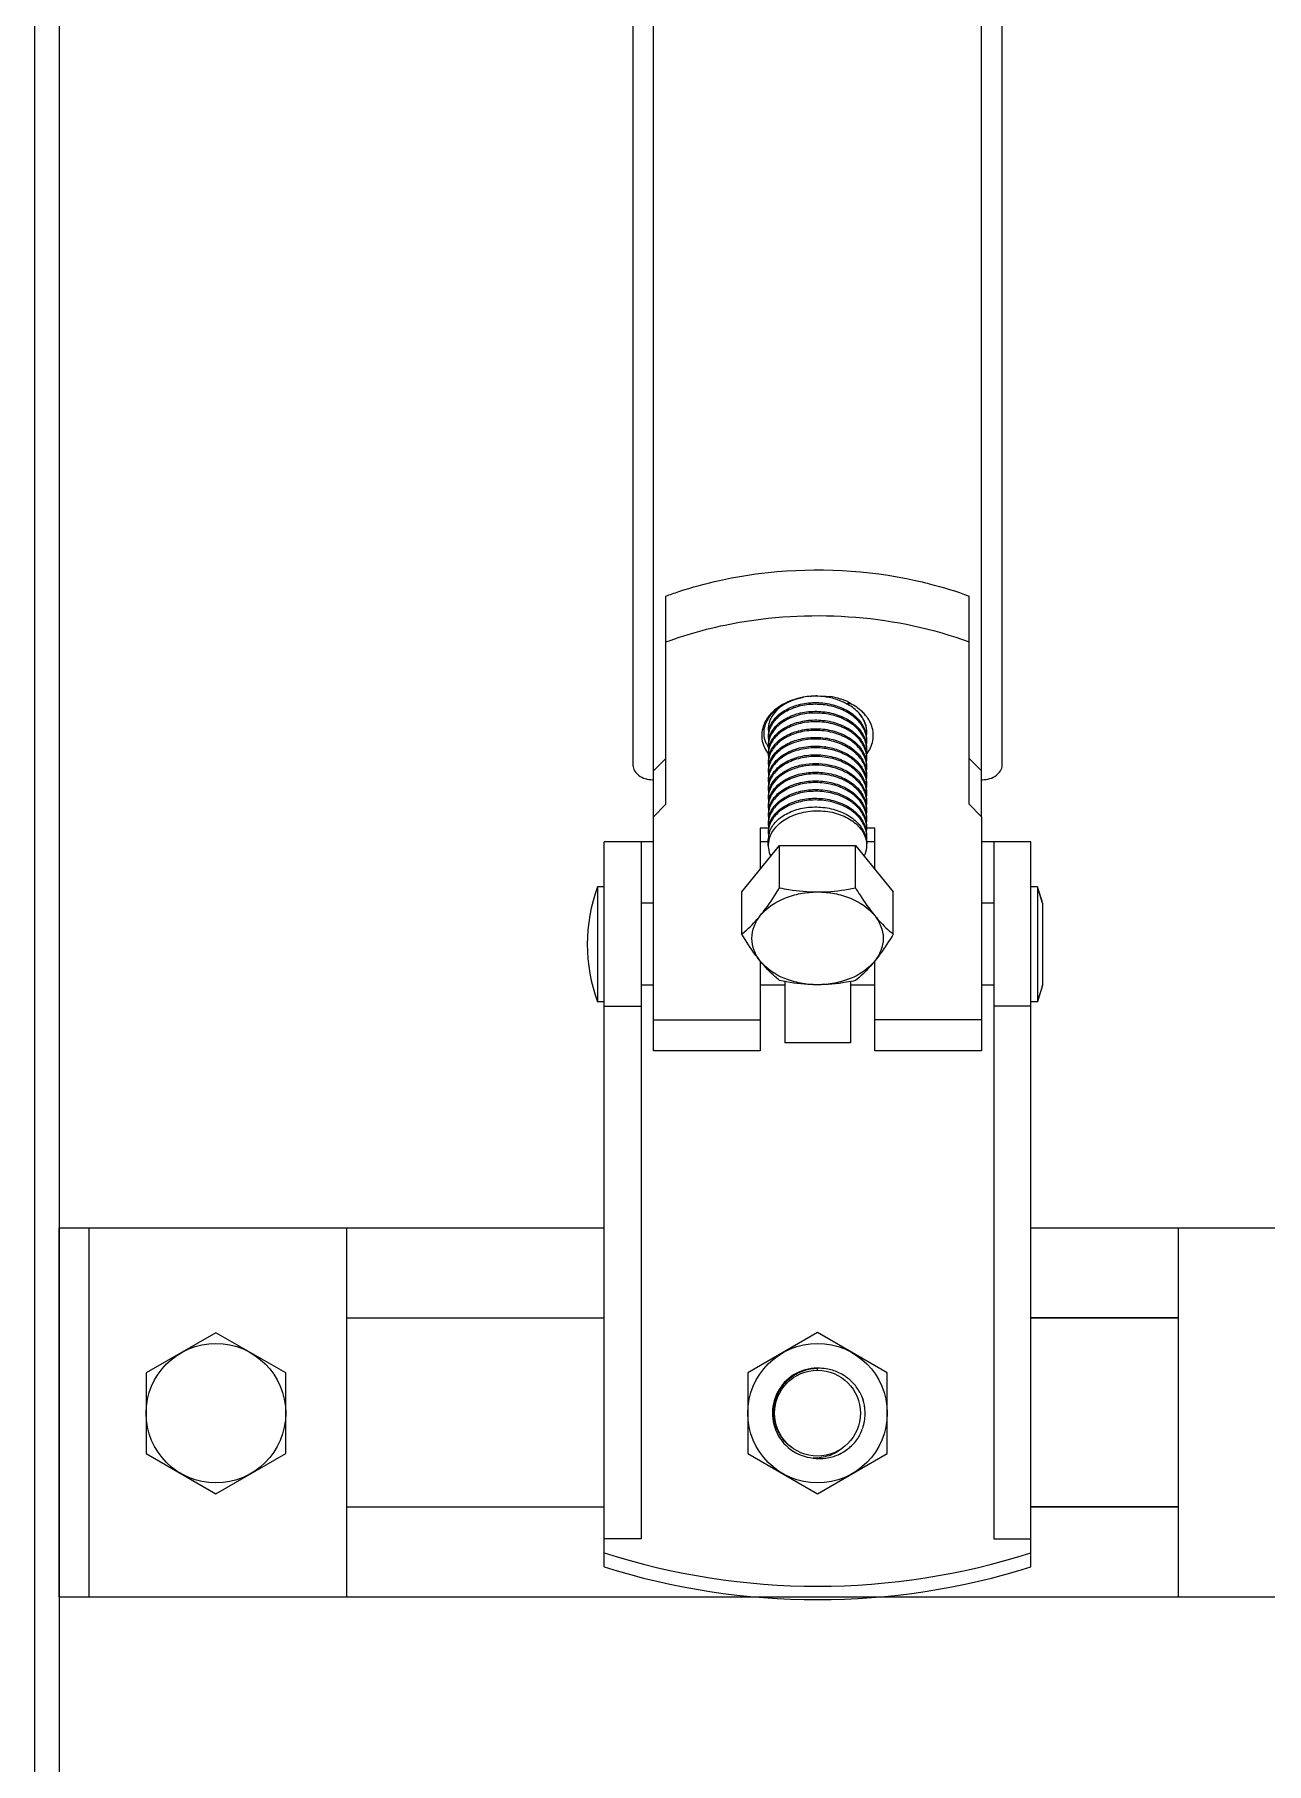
# Model space of a CAD drawing. Extents: x 921423 to 1291758, y 534425 to 1049953.
# Drawn here: x 1131821 to 1132505, y 848023 to 848983 of the extents above; entities that cross this region are included whole.
import ezdxf

# ---------------------------------------------------------------- set-up
doc = ezdxf.new("R2010")
doc.units = 0
doc.header["$LTSCALE"] = 1000
doc.header["$MEASUREMENT"] = 0
doc.layers.add('02___PRT_ALL_AXES', color=7, linetype='Continuous')
doc.layers.add('03___PRT_ALL_CURVES', color=7, linetype='Continuous')

msp = doc.modelspace()

# ---------------------------------------------------------------- linework, layer by layer
at = {"color": 0, "linetype": 'Continuous'}
for p, q in [((1132153.19, 851443.65), (1132153.19, 848577.22)), ((1132358.21, 848577.22), (1132358.21, 851443.65)), ((1132164.58, 848574.08), (1132164.58, 851394.19)), ((1132346.82, 848574.08), (1132346.82, 851394.19)), ((1132273.64, 848611.92), (1132271.76, 848611.39)), ((1132271.76, 848611.39), (1132273.91, 848611.55)), ((1132274.09, 848611.72), (1132273.91, 848611.55)), ((1132282.34, 848599.87), (1132282.33, 848599.91)), ((1132164.58, 848418.52), (1132164.58, 848548.62)), ((1132346.82, 848548.62), (1132346.82, 848418.52)), ((1132223.81, 848542.28), (1132223.81, 848519.32)), ((1132282.57, 848537.19), (1132283.04, 848537.37)), ((1132283.04, 848533.51), (1132283.04, 848537.37)), ((1132287.59, 848519.32), (1132287.59, 848542.28)), ((1132137.24, 848131.86), (1132137.24, 848534.7)), ((1132164.58, 848534.7), (1132137.24, 848534.7)), ((1132157.74, 848534.7), (1132157.74, 848147.43)), ((1132213.61, 848506.84), (1132234.65, 848532.61)), ((1132228.36, 848534.7), (1132223.81, 848534.7)), ((1132228.36, 848532.61), (1132228.36, 848535.93)), ((1132234.65, 848532.61), (1132276.74, 848532.61)), ((1132276.74, 848532.61), (1132297.79, 848506.84)), ((1132287.59, 848534.7), (1132283.04, 848534.7)), ((1132374.16, 848534.7), (1132346.82, 848534.7)), ((1132353.66, 848534.7), (1132353.66, 848147.43)), ((1132374.16, 848131.86), (1132374.16, 848534.7)), ((1132137.24, 848509.64), (1132133.59, 848509.64)), ((1132377.8, 848509.64), (1132374.16, 848509.64)), ((1132164.58, 848500.53), (1132157.74, 848500.53)), ((1132353.66, 848500.53), (1132346.82, 848500.53)), ((1132223.81, 848468.59), (1132223.81, 848418.52)), ((1132287.59, 848418.52), (1132287.59, 848468.59)), ((1132237.47, 848457.06), (1132237.47, 848423.07)), ((1132273.92, 848457.06), (1132273.92, 848423.07)), ((1132137.24, 848445.85), (1132133.59, 848445.85)), ((1132137.24, 848443.46), (1132157.74, 848443.46)), ((1132374.16, 848443.46), (1132353.66, 848443.46)), ((1132377.8, 848445.85), (1132374.16, 848445.85)), ((1132164.58, 848435.86), (1132223.81, 848435.86)), ((1132346.82, 848435.86), (1132287.59, 848435.86)), ((1132273.92, 848423.07), (1132237.47, 848423.07)), ((1132223.81, 848418.52), (1132164.58, 848418.52)), ((1132346.82, 848418.52), (1132287.59, 848418.52)), ((1131834.63, 848115.2), (1131834.63, 848320.21)), ((1131851.24, 848115.2), (1131851.24, 848320.21)), ((1131994.36, 848115.2), (1131994.36, 848320.21)), ((1132255.7, 848241.1), (1132255.7, 848242.24)), ((1132280.83, 848225.41), (1132280.82, 848225.45)), ((1132280.93, 848225.01), (1132280.91, 848225.04)), ((1132157.74, 848147.43), (1132137.24, 848147.43)), ((1132353.66, 848147.43), (1132374.16, 848147.43))]:
    msp.add_line(p, q, dxfattribs=at)
at = {"color": 7, "linetype": 'Continuous'}
for p, q in [((1131820.97, 850949.64), (1131820.97, 847309.77)), ((1131834.63, 850949.64), (1131834.63, 847309.77))]:
    msp.add_line(p, q, dxfattribs=at)
at = {"color": 0}
for p, q in [((1131834.63, 848320.21), (1132137.24, 848320.21)), ((1132374.16, 848320.21), (1132973.83, 848320.21)), ((1132455.96, 848320.21), (1132455.96, 848115.29)), ((1131994.36, 848270.21), (1132137.24, 848270.21)), ((1132455.96, 848270.21), (1132374.08, 848270.21)), ((1132374.16, 848270.21), (1132455.96, 848270.21)), ((1131994.36, 848165.2), (1132137.24, 848165.2)), ((1132455.96, 848165.2), (1132374.08, 848165.2)), ((1132374.16, 848165.2), (1132455.96, 848165.2)), ((1131834.63, 848115.2), (1132973.83, 848115.29))]:
    msp.add_line(p, q, dxfattribs=at)
at = {"color": 0, "linetype": 'Continuous'}
msp.add_circle((1132255.7, 848217.26), 23.84, dxfattribs=at)
for centre, radius, start, end in [((1132254.11, 848579.94), 35.55, 109.84853, 110.81117), ((1132254.86, 848576.57), 39.08, 100.68737, 103.87841), ((1132255.9, 848572.66), 43.06, 92.78865, 95.62092), ((1132254.6, 848577.39), 38.2, 91.1709, 94.36037), ((1132255.61, 848569.79), 45.9, 92.18133, 94.23085), ((1132255.9, 848572.69), 43.04, 90.26965, 92.79112), ((1132254.61, 848576.97), 38.62, 88.39808, 91.17002), ((1132255.69, 848567.65), 48.04, 89.99224, 92.18143), ((1132254.63, 848577.23), 38.36, 78.81017, 88.42548), ((1132257.65, 848579.46), 36.21, 66.09018, 69.39384), ((1132244.65, 848591.84), 20.4, 144.3244, 145.0523), ((1132245.75, 848591.01), 21.79, 136.88563, 144.24924), ((1132246.97, 848589.91), 23.43, 135.03932, 136.94896), ((1132245.91, 848592.17), 20.68, 139.07237, 140.19888), ((1132246.35, 848591.78), 21.26, 136.7553, 139.06681), ((1132247.83, 848589.03), 24.66, 131.04474, 135.01882), ((1132253.89, 848580.51), 34.94, 110.81103, 111.98188), ((1132258.99, 848586.48), 27.99, 59.48516, 62.80559), ((1132258.42, 848581.19), 34.32, 63.04309, 66.09035), ((1132259.37, 848587.14), 27.24, 59.10175, 59.47215), ((1132258.89, 848582.15), 33.24, 62.80856, 63.02845), ((1132264.08, 848593.49), 19.4, 32.72664, 38.52351), ((1132265.34, 848594.3), 17.91, 26.76335, 32.72288), ((1132265.84, 848591.15), 21.54, 38.04663, 39.87352), ((1132266.41, 848591.59), 20.83, 35.77947, 38.04888), ((1132267.4, 848592.29), 19.61, 29.28109, 35.81545), ((1132243.43, 848592.63), 18.95, 149.24775, 149.84651), ((1132243.75, 848592.43), 19.33, 147.17944, 149.24276), ((1132244.1, 848592.21), 19.74, 146.44231, 147.184), ((1132244.37, 848592.03), 20.07, 145.05053, 146.44049), ((1132242.96, 848594.19), 17.09, 150.96874, 153.24457), ((1132240.98, 848597.45), 12.62, 177.23425, 180.00699), ((1132241.08, 848597.45), 12.72, 180.02495, 188.67693), ((1132241.06, 848593.91), 12.7, 171.17887, 179.97394), ((1132241.01, 848597.45), 12.65, 173.38303, 177.23238), ((1132241.22, 848597.81), 12.86, 188.55622, 188.80434), ((1132241.43, 848593.85), 13.07, 164.6265, 171.17252), ((1132241.68, 848593.79), 13.33, 163.5915, 164.63979), ((1132242.1, 848597.18), 13.77, 159.46306, 161.8459), ((1132242.55, 848597.01), 14.25, 154.35513, 159.44526), ((1132266.93, 848594.93), 16.26, 24.62832, 30.97104), ((1132266.59, 848594.93), 16.51, 17.56696, 26.78187), ((1132267.74, 848595.31), 15.36, 21.18325, 24.59039), ((1132268.23, 848595.5), 14.83, 16.32634, 21.1888), ((1132267.18, 848590.3), 15.88, 17.47897, 18.78163), ((1132267.38, 848591.33), 15.68, 15.55115, 17.49487), ((1132267.64, 848590.44), 15.41, 9.38153, 17.50204), ((1132267.34, 848595.18), 15.72, 16.3677, 17.34776), ((1132267.52, 848595.24), 15.53, 14.1805, 16.36999), ((1132268.73, 848595.65), 14.31, 11.41669, 16.32182), ((1132267.57, 848591.38), 15.48, 14.17856, 15.54972), ((1132267.69, 848595.28), 15.35, 12.65644, 14.17814), ((1132267.83, 848591.45), 15.21, 7.53476, 14.18881), ((1132267.84, 848595.31), 15.2, 9.3904, 12.65872), ((1132269.04, 848595.72), 13.99, 9.17982, 11.4044), ((1132268.06, 848595.35), 14.97, 3.718, 9.39356), ((1132269.21, 848595.74), 13.82, 5.80848, 9.17972), ((1132268.1, 848595.38), 14.93, 352.48447, 355.64654), ((1132269.31, 848595.75), 13.73, 2.4067, 5.80641), ((1132268.23, 848595.37), 14.81, 355.64808, 358.28364), ((1132268.23, 848595.36), 14.81, 2.42629, 3.70791), ((1132268.27, 848595.36), 14.76, 1.49721, 2.42608), ((1132268.3, 848595.36), 14.73, 0.71743, 1.49713), ((1132268.33, 848595.36), 14.71, 0.0001, 0.7174), ((1132268.31, 848595.37), 14.73, 358.28484, 359.99939), ((1132268.46, 848592.9), 18.39, 25.62918, 29.24531), ((1132242.5, 848595.83), 16.59, 205.22932, 208.38885), ((1132242.97, 848596.09), 17.13, 208.38732, 211.08741), ((1132243.31, 848596.29), 17.53, 211.08207, 212.10468), ((1132240.96, 848592.95), 12.6, 175.66047, 179.99529), ((1132241.06, 848592.95), 12.7, 180.02613, 188.82832), ((1132241.06, 848589.08), 12.7, 171.19029, 179.97405), ((1132240.96, 848588.12), 12.6, 175.66055, 179.99529), ((1132241.07, 848588.12), 12.71, 180.02715, 189.05714), ((1132241.06, 848584.24), 12.69, 171.42548, 179.97573), ((1132241.42, 848584.19), 13.06, 164.62964, 171.41693), ((1132241.43, 848589.02), 13.07, 164.64129, 171.18392), ((1132241.68, 848588.95), 13.33, 163.59217, 164.65453), ((1132241.68, 848584.12), 13.33, 163.59328, 164.64379), ((1132254.69, 848549.91), 37.98, 81.45169, 82.38798), ((1132267.45, 848586.52), 15.6, 14.29025, 17.4841), ((1132267.45, 848581.69), 15.6, 14.2685, 17.4865), ((1132267.64, 848580.77), 15.41, 9.39486, 17.50911), ((1132267.81, 848585.65), 15.23, 3.78453, 16.70193), ((1132267.83, 848586.61), 15.2, 7.25657, 14.29595), ((1132267.83, 848581.78), 15.21, 7.50699, 14.2733), ((1132268.07, 848590.52), 14.97, 3.71715, 9.3539), ((1132268.11, 848590.54), 14.92, 352.20782, 356.44923), ((1132268.18, 848591.49), 14.86, 0.01723, 7.52684), ((1132268.18, 848585.7), 14.86, 352.44873, 359.98265), ((1132268.19, 848586.66), 14.85, 0.01573, 7.24578), ((1132266.98, 848595.63), 20.11, 322.39303, 328.59948), ((1132268.27, 848590.53), 14.76, 356.45237, 3.70923), ((1132268.27, 848585.7), 14.76, 0.00333, 3.70936), ((1132244.76, 848595.88), 20.54, 215.17851, 216.27363), ((1132240.96, 848583.28), 12.6, 175.66075, 179.99529), ((1132241.06, 848583.29), 12.7, 180.02622, 188.83896), ((1132241.06, 848579.41), 12.7, 171.20066, 179.97411), ((1132240.96, 848578.45), 12.6, 175.66115, 179.99528), ((1132241.06, 848578.46), 12.7, 180.02628, 188.85867), ((1132241.06, 848574.58), 12.7, 171.22019, 179.97423), ((1132241.43, 848579.35), 13.07, 164.60619, 171.19395), ((1132241.43, 848574.52), 13.07, 164.55369, 171.21295), ((1132241.68, 848579.29), 13.33, 163.59561, 164.6197), ((1132241.68, 848574.46), 13.33, 163.59906, 164.5676), ((1132267.45, 848576.85), 15.6, 14.22957, 17.4913), ((1132267.64, 848575.94), 15.41, 9.40433, 17.51198), ((1132267.45, 848572.02), 15.6, 14.23073, 17.49416), ((1132267.83, 848576.95), 15.21, 7.52111, 14.23398), ((1132267.83, 848572.12), 15.21, 7.52477, 14.23512), ((1132268.07, 848580.85), 14.97, 3.71758, 9.36715), ((1132268.06, 848576.02), 14.97, 3.71771, 9.37665), ((1132268.18, 848581.83), 14.85, 0.01707, 7.4983), ((1132268.18, 848580.87), 14.86, 352.46333, 359.98269), ((1132268.18, 848577), 14.85, 0.01713, 7.51277), ((1132268.18, 848576.04), 14.86, 352.46718, 359.98273), ((1132268.27, 848580.87), 14.76, 0.00333, 3.70961), ((1132268.27, 848576.03), 14.76, 0.00333, 3.70972), ((1132164.58, 848585.15), 15.99, 268.36661, 269.99894), ((1132240.97, 848573.62), 12.61, 175.65442, 179.99545), ((1132241.05, 848573.62), 12.69, 180.02405, 188.55059), ((1132241.07, 848569.75), 12.71, 170.92004, 179.97281), ((1132240.96, 848568.79), 12.6, 175.66035, 179.99527), ((1132241.06, 848568.79), 12.7, 180.02593, 188.80891), ((1132241.06, 848564.91), 12.7, 171.17046, 179.97385), ((1132241.43, 848564.86), 13.07, 164.6442, 171.16434), ((1132241.47, 848569.68), 13.11, 163.52874, 170.90564), ((1132241.68, 848564.79), 13.33, 163.5895, 164.65735), ((1132267.44, 848567.18), 15.62, 14.25019, 17.54844), ((1132267.64, 848566.28), 15.41, 9.39467, 17.51294), ((1132267.45, 848562.36), 15.6, 14.2314, 17.49513), ((1132267.63, 848561.44), 15.41, 9.42825, 17.51762), ((1132267.83, 848567.28), 15.2, 7.71926, 14.25406), ((1132267.83, 848562.45), 15.21, 7.53176, 14.23578), ((1132268.06, 848566.35), 14.97, 3.71763, 9.36696), ((1132268.17, 848567.33), 14.86, 0.01767, 7.71176), ((1132268.18, 848572.16), 14.85, 0.01715, 7.51646), ((1132268.18, 848571.21), 14.85, 352.66771, 359.98383), ((1132268.18, 848566.37), 14.86, 352.47388, 359.98278), ((1132268.27, 848571.2), 14.77, 0.00321, 3.71338), ((1132268.27, 848566.37), 14.76, 0.00334, 3.70966), ((1132346.82, 848585.15), 15.99, 270.00106, 271.63339), ((1132240.96, 848563.95), 12.6, 175.66047, 179.9953), ((1132241.06, 848563.96), 12.7, 180.02607, 188.82205), ((1132241.06, 848560.08), 12.7, 171.18411, 179.97405), ((1132240.96, 848559.12), 12.6, 175.6601, 179.99529), ((1132241.06, 848559.13), 12.7, 180.02576, 188.77823), ((1132241.06, 848555.25), 12.7, 171.13974, 179.97371), ((1132241.43, 848560.02), 13.07, 164.65333, 171.17782), ((1132241.42, 848555.19), 13.07, 164.6922, 171.13413), ((1132241.68, 848559.96), 13.33, 163.59542, 164.6665), ((1132241.67, 848555.13), 13.33, 163.59181, 164.70497), ((1132267.45, 848557.52), 15.6, 14.233, 17.49983), ((1132267.63, 848556.61), 15.41, 9.42179, 17.51713), ((1132267.45, 848552.69), 15.6, 14.23275, 17.49933), ((1132267.83, 848557.62), 15.21, 7.5405, 14.23735), ((1132267.83, 848552.79), 15.21, 7.6098, 14.23692), ((1132268.06, 848561.52), 14.97, 3.71809, 9.40074), ((1132268.06, 848556.69), 14.97, 3.71809, 9.39425), ((1132268.18, 848562.5), 14.86, 0.01722, 7.52353), ((1132268.18, 848561.54), 14.86, 352.48309, 359.98285), ((1132268.18, 848557.67), 14.86, 0.01727, 7.53234), ((1132268.18, 848556.71), 14.85, 352.55109, 359.98304), ((1132268.27, 848561.54), 14.76, 0.00334, 3.71), ((1132268.27, 848556.7), 14.76, 0.00335, 3.71002), ((1132240.96, 848554.29), 12.6, 175.66008, 179.99528), ((1132241.07, 848554.29), 12.71, 180.02672, 189.02356), ((1132241.06, 848550.42), 12.69, 171.39201, 179.97549), ((1132240.96, 848549.46), 12.6, 175.66009, 179.99526), ((1132241.06, 848549.46), 12.7, 180.02592, 188.80493), ((1132241.06, 848545.58), 12.7, 171.16669, 179.97381), ((1132241.42, 848550.36), 13.06, 164.68388, 171.38416), ((1132241.43, 848545.53), 13.07, 164.67116, 171.16081), ((1132241.67, 848550.29), 13.33, 163.59038, 164.69758), ((1132241.68, 848545.46), 13.33, 163.58844, 164.68414), ((1132267.45, 848547.86), 15.6, 14.23231, 17.49848), ((1132267.63, 848546.94), 15.41, 9.43802, 17.5133), ((1132267.45, 848543.03), 15.6, 14.23077, 17.49551), ((1132267.63, 848542.11), 15.41, 9.44465, 17.50834), ((1132267.83, 848547.95), 15.21, 7.5487, 14.23665), ((1132267.83, 848543.12), 15.21, 7.56584, 14.23505), ((1132268.06, 848547.02), 14.97, 3.71811, 9.41057), ((1132268.18, 848552.83), 14.86, 0.01768, 7.60219), ((1132268.18, 848551.88), 14.85, 352.49115, 359.98289), ((1132268.18, 848548), 14.86, 0.01732, 7.54062), ((1132268.18, 848547.04), 14.85, 352.50826, 359.98296), ((1132268.27, 848551.87), 14.76, 0.00335, 3.71002), ((1132268.27, 848547.04), 14.76, 0.00333, 3.70998), ((1132240.96, 848544.62), 12.6, 175.66011, 179.99527), ((1132241.06, 848544.63), 12.7, 180.02595, 188.80919), ((1132241.06, 848540.75), 12.7, 171.17113, 179.97386), ((1132240.96, 848539.79), 12.6, 175.66056, 179.99527), ((1132241.06, 848539.8), 12.7, 180.02606, 188.82101), ((1132241.06, 848535.92), 12.7, 171.18248, 179.97394), ((1132241.43, 848540.69), 13.07, 164.67324, 171.16521), ((1132241.43, 848535.86), 13.07, 164.62025, 171.17608), ((1132241.68, 848540.63), 13.33, 163.58792, 164.68621), ((1132241.68, 848535.8), 13.33, 163.59109, 164.63359), ((1132267.45, 848538.19), 15.6, 14.22886, 17.49064), ((1132267.64, 848537.28), 15.41, 9.40479, 17.51512), ((1132267.45, 848533.36), 15.6, 14.20899, 17.4974), ((1132267.83, 848538.29), 15.21, 7.53013, 14.23324), ((1132268.06, 848542.19), 14.97, 3.7179, 9.41734), ((1132268.06, 848537.36), 14.97, 3.71781, 9.37713), ((1132268.18, 848543.17), 14.86, 0.01735, 7.55784), ((1132268.18, 848542.21), 14.86, 352.47271, 359.98277), ((1132268.18, 848538.34), 14.86, 0.01713, 7.52183), ((1132268.27, 848542.21), 14.76, 0.00332, 3.70973), ((1132268.27, 848537.37), 14.76, 0.00334, 3.70981), ((1132255.7, 848217.26), 25.06, 78.79654, 264.42038), ((1132256.14, 848217.17), 25.07, 79.83762, 91.01799), ((1132255.73, 848217.27), 26.39, 15.60939, 17.97005), ((1132256.14, 848216.11), 26.33, 18.27893, 19.74862), ((1132255.71, 848217.27), 26.4, 12.93275, 15.60737), ((1132255.66, 848217.26), 26.46, 9.59956, 12.93319), ((1132255.7, 848217.26), 26.42, 4.13284, 9.59731), ((1132255.71, 848217.26), 26.41, 341.87993, 344.01676), ((1132255.66, 848217.27), 26.46, 344.02254, 352.56844), ((1132255.7, 848217.26), 26.41, 352.57533, 354.72927), ((1132255.67, 848217.26), 26.45, 354.73036, 1.07953), ((1132255.69, 848217.26), 26.43, 1.08353, 4.13147), ((1132255.69, 848217.27), 26.43, 327.61118, 331.91746), ((1132255.7, 848217.26), 26.42, 327.61088, 331.5117), ((1132255.67, 848217.28), 26.45, 331.91585, 335.35374), ((1132255.69, 848217.27), 26.43, 335.35893, 341.87879), ((1132255.7, 848508.4), 387.27, 252.18874, 287.81126), ((1132255.7, 848508.4), 394.73, 252.53641, 287.46359)]:
    msp.add_arc(centre, radius, start, end, dxfattribs=at)
for points, knots in [([(1132245.49, 848614.51), (1132244.16, 848614.18), (1132239.2, 848612.68), (1132234.51, 848610.13), (1132231.64, 848607.63)], [0, 0, 0, 0, 0.264636, 1, 1, 1, 1]), ([(1132271.78, 848611.38), (1132271.05, 848611.79), (1132267.96, 848613.32), (1132264.63, 848614.35), (1132262.08, 848614.85)], [0, 0, 0, 0, 0.242859, 1, 1, 1, 1]), ([(1132270.39, 848613.35), (1132269.74, 848613.59), (1132267.08, 848614.51), (1132264.31, 848615.14), (1132262.2, 848615.46)], [0, 0, 0, 0, 0.245442, 1, 1, 1, 1]), ([(1132282.39, 848590.03), (1132281.66, 848592.47), (1132278.8, 848597.27), (1132271.89, 848602.5), (1132263.12, 848605.72), (1132253.5, 848606.64), (1132244.14, 848605.2), (1132236.12, 848601.59), (1132231.16, 848596.85), (1132228.97, 848592.46), (1132228.48, 848590.19), (1132228.4, 848589.07)], [0, 0, 0, 0, 0.111989, 0.237167, 0.374547, 0.517663, 0.657661, 0.786312, 0.89922, 0.950664, 1, 1, 1, 1]), ([(1132228.89, 848597.55), (1132229.52, 848599.7), (1132232.07, 848603.95), (1132238.29, 848608.6), (1132246.31, 848611.51), (1132255.31, 848612.41), (1132264.36, 848611.18), (1132272.52, 848607.9), (1132278.92, 848602.86), (1132281.6, 848598.34), (1132282.33, 848596.04)], [0, 0, 0, 0, 0.1028, 0.219575, 0.350436, 0.490257, 0.631411, 0.766198, 0.889253, 1, 1, 1, 1]), ([(1132228.89, 848592.72), (1132229.52, 848594.86), (1132232.07, 848599.12), (1132238.29, 848603.76), (1132246.31, 848606.68), (1132255.32, 848607.57), (1132264.37, 848606.35), (1132272.52, 848603.07), (1132278.92, 848598.02), (1132281.61, 848593.5), (1132282.33, 848591.21)], [0, 0, 0, 0, 0.102802, 0.219579, 0.350445, 0.490271, 0.631419, 0.766196, 0.889248, 1, 1, 1, 1]), ([(1132282.22, 848595.41), (1132281.45, 848597.67), (1132278.73, 848602.07), (1132272.4, 848606.99), (1132264.38, 848610.2), (1132255.49, 848611.42), (1132246.62, 848610.6), (1132238.68, 848607.82), (1132232.45, 848603.35), (1132229.78, 848599.23), (1132229.07, 848597.13)], [0, 0, 0, 0, 0.110828, 0.23379, 0.368184, 0.508826, 0.648319, 0.779281, 0.896604, 1, 1, 1, 1]), ([(1132240.82, 848612.9), (1132239.55, 848612.36), (1132235.13, 848610.12), (1132231.26, 848606.43), (1132229.7, 848603.18)], [0, 0, 0, 0, 0.276321, 1, 1, 1, 1]), ([(1132230.86, 848606.35), (1132231.51, 848607.03), (1132234.43, 848609.76), (1132237.99, 848611.77), (1132240.82, 848612.91)], [0, 0, 0, 0, 0.235806, 1, 1, 1, 1]), ([(1132280.87, 848603.3), (1132280.45, 848604), (1132278.43, 848606.87), (1132275.65, 848609.14), (1132273.36, 848610.51)], [0, 0, 0, 0, 0.235801, 1, 1, 1, 1]), ([(1132282.37, 848604.96), (1132281.83, 848605.62), (1132279.37, 848608.24), (1132276.34, 848610.29), (1132273.91, 848611.55)], [0, 0, 0, 0, 0.237518, 1, 1, 1, 1]), ([(1132227.04, 848602.15), (1132225.47, 848599.44), (1132223.68, 848592.92), (1132226.14, 848586.65), (1132227.97, 848584.05)], [0, 0, 0, 0, 0.496414, 1, 1, 1, 1]), ([(1132227.49, 848588.76), (1132226.8, 848590.2), (1132225.88, 848593.29), (1132226.02, 848596.52), (1132226.34, 848598.05)], [0, 0, 0, 0, 0.504975, 1, 1, 1, 1]), ([(1132282.33, 848585.41), (1132281.56, 848587.84), (1132278.65, 848592.6), (1132271.71, 848597.77), (1132262.94, 848600.93), (1132253.35, 848601.8), (1132244.04, 848600.33), (1132236.06, 848596.71), (1132231.14, 848591.99), (1132228.96, 848587.61), (1132228.48, 848585.35), (1132228.4, 848584.24)], [0, 0, 0, 0, 0.112247, 0.237701, 0.375218, 0.518283, 0.658097, 0.786535, 0.899295, 0.950694, 1, 1, 1, 1]), ([(1132229.07, 848597.13), (1132228.98, 848596.87), (1132228.65, 848595.81), (1132228.46, 848594.72), (1132228.4, 848593.9)], [0, 0, 0, 0, 0.252986, 1, 1, 1, 1]), ([(1132282.33, 848580.58), (1132281.56, 848583), (1132278.65, 848587.77), (1132271.71, 848592.93), (1132262.94, 848596.1), (1132253.35, 848596.97), (1132244.04, 848595.5), (1132236.06, 848591.88), (1132231.14, 848587.15), (1132228.96, 848582.78), (1132228.48, 848580.52), (1132228.4, 848579.4)], [0, 0, 0, 0, 0.112246, 0.2377, 0.375215, 0.518278, 0.658091, 0.78653, 0.899293, 0.950693, 1, 1, 1, 1]), ([(1132228.89, 848587.89), (1132229.52, 848590.03), (1132232.07, 848594.29), (1132238.29, 848598.93), (1132246.31, 848601.85), (1132255.32, 848602.74), (1132264.37, 848601.51), (1132272.52, 848598.24), (1132278.92, 848593.19), (1132281.61, 848588.67), (1132282.33, 848586.37)], [0, 0, 0, 0, 0.102803, 0.219579, 0.350445, 0.490272, 0.63142, 0.766197, 0.889249, 1, 1, 1, 1]), ([(1132228.89, 848583.05), (1132229.52, 848585.2), (1132232.07, 848589.46), (1132238.29, 848594.1), (1132246.31, 848597.01), (1132255.31, 848597.91), (1132264.37, 848596.68), (1132272.52, 848593.41), (1132278.92, 848588.36), (1132281.6, 848583.84), (1132282.33, 848581.54)], [0, 0, 0, 0, 0.102804, 0.219579, 0.350435, 0.490256, 0.631409, 0.766198, 0.88925, 1, 1, 1, 1]), ([(1132284.15, 848585.15), (1132285.57, 848587.48), (1132287.42, 848592.86), (1132286.2, 848598.43), (1132285.04, 848600.85)], [0, 0, 0, 0, 0.503467, 1, 1, 1, 1]), ([(1132260.34, 848591.33), (1132256.56, 848591.9), (1132249.04, 848591.91), (1132240.21, 848589.23), (1132234.52, 848585.54), (1132231.3, 848582.28), (1132229.14, 848578.58), (1132228.5, 848575.89), (1132228.4, 848574.57)], [0, 0, 0, 0, 0.287626, 0.558153, 0.68143, 0.795158, 0.900367, 1, 1, 1, 1]), ([(1132282.33, 848570.91), (1132281.56, 848573.34), (1132278.65, 848578.1), (1132271.71, 848583.27), (1132262.94, 848586.43), (1132253.35, 848587.3), (1132244.04, 848585.83), (1132236.06, 848582.21), (1132231.14, 848577.49), (1132228.96, 848573.12), (1132228.48, 848570.85), (1132228.4, 848569.74)], [0, 0, 0, 0, 0.112245, 0.237701, 0.375214, 0.518277, 0.6581, 0.786541, 0.899298, 0.950695, 1, 1, 1, 1]), ([(1132228.89, 848578.22), (1132229.52, 848580.37), (1132232.07, 848584.62), (1132238.29, 848589.27), (1132246.31, 848592.18), (1132255.31, 848593.08), (1132264.36, 848591.85), (1132272.52, 848588.57), (1132278.92, 848583.53), (1132281.6, 848579.01), (1132282.33, 848576.71)], [0, 0, 0, 0, 0.102805, 0.219582, 0.350438, 0.49026, 0.63141, 0.766198, 0.889251, 1, 1, 1, 1]), ([(1132228.89, 848573.4), (1132229.61, 848575.81), (1132232.68, 848580.59), (1132240.12, 848585.42), (1132249.51, 848588.01), (1132256.31, 848588.01), (1132259.72, 848587.55)], [0, 0, 0, 0, 0.20759, 0.44724, 0.716488, 1, 1, 1, 1]), ([(1132283, 848572.16), (1132282.86, 848574.45), (1132281.36, 848579.23), (1132276.23, 848585.08), (1132268.97, 848589.34), (1132263.31, 848590.88), (1132260.34, 848591.33)], [0, 0, 0, 0, 0.21682, 0.453957, 0.717085, 1, 1, 1, 1]), ([(1132260.34, 848587.46), (1132262.92, 848587.07), (1132267.88, 848585.8), (1132274.47, 848582.4), (1132279.56, 848577.75), (1132281.7, 848573.86), (1132282.32, 848571.89)], [0, 0, 0, 0, 0.277616, 0.53967, 0.780154, 1, 1, 1, 1]), ([(1132153.19, 848577.22), (1132153.19, 848575.08), (1132156.39, 848570.4), (1132161.41, 848569.25), (1132164.12, 848569.17)], [0, 0, 0, 0, 0.440911, 1, 1, 1, 1]), ([(1132282.33, 848566.08), (1132281.56, 848568.51), (1132278.65, 848573.27), (1132271.71, 848578.44), (1132262.94, 848581.6), (1132253.35, 848582.47), (1132244.04, 848581), (1132236.06, 848577.38), (1132231.14, 848572.66), (1132228.96, 848568.28), (1132228.48, 848566.02), (1132228.4, 848564.91)], [0, 0, 0, 0, 0.112246, 0.237704, 0.375214, 0.518276, 0.658095, 0.786533, 0.899295, 0.950695, 1, 1, 1, 1]), ([(1132274.18, 848571.59), (1132270.16, 848574.35), (1132260.44, 848577.8), (1132247.82, 848577.28), (1132238.76, 848573.91), (1132233.35, 848570.21), (1132229.63, 848565.52), (1132228.53, 848561.85), (1132228.4, 848560.07)], [0, 0, 0, 0, 0.268159, 0.54642, 0.676791, 0.795592, 0.902183, 1, 1, 1, 1]), ([(1132228.89, 848568.56), (1132229.52, 848570.7), (1132232.07, 848574.96), (1132238.29, 848579.6), (1132246.31, 848582.52), (1132255.32, 848583.41), (1132264.37, 848582.18), (1132272.52, 848578.91), (1132278.92, 848573.86), (1132281.6, 848569.34), (1132282.33, 848567.05)], [0, 0, 0, 0, 0.1028, 0.219577, 0.35044, 0.490268, 0.631416, 0.766199, 0.889253, 1, 1, 1, 1]), ([(1132228.89, 848563.72), (1132229.38, 848565.4), (1132231.13, 848568.72), (1132235.37, 848572.78), (1132240.98, 848575.87), (1132249.89, 848578.48), (1132261.85, 848578.44), (1132270.9, 848574.91), (1132274.63, 848572.24)], [0, 0, 0, 0, 0.09979, 0.209755, 0.331258, 0.462623, 0.737838, 1, 1, 1, 1]), ([(1132347.28, 848569.17), (1132349.99, 848569.25), (1132355.01, 848570.4), (1132358.21, 848575.08), (1132358.21, 848577.22)], [0, 0, 0, 0, 0.559089, 1, 1, 1, 1]), ([(1132283, 848552.83), (1132282.92, 848554.11), (1132282.41, 848556.71), (1132280.02, 848561.71), (1132274.59, 848567.12), (1132265.83, 848571.23), (1132255.79, 848572.86), (1132245.74, 848571.84), (1132236.98, 848568.36), (1132231.46, 848563.47), (1132229.02, 848558.84), (1132228.49, 848556.43), (1132228.4, 848555.24)], [0, 0, 0, 0, 0.05375, 0.109471, 0.230247, 0.36521, 0.508721, 0.651183, 0.78291, 0.898103, 0.950221, 1, 1, 1, 1]), ([(1132282.33, 848551.58), (1132281.56, 848554.01), (1132278.65, 848558.77), (1132271.71, 848563.94), (1132262.94, 848567.1), (1132253.35, 848567.97), (1132244.04, 848566.5), (1132236.06, 848562.88), (1132231.14, 848558.16), (1132228.96, 848553.79), (1132228.48, 848551.52), (1132228.4, 848550.41)], [0, 0, 0, 0, 0.11225, 0.237708, 0.375218, 0.518284, 0.658099, 0.786539, 0.899299, 0.950695, 1, 1, 1, 1]), ([(1132228.89, 848558.89), (1132229.52, 848561.04), (1132232.07, 848565.29), (1132238.29, 848569.94), (1132246.31, 848572.85), (1132255.31, 848573.75), (1132264.36, 848572.52), (1132272.52, 848569.25), (1132278.92, 848564.2), (1132281.6, 848559.68), (1132282.33, 848557.38)], [0, 0, 0, 0, 0.102803, 0.219582, 0.350439, 0.490263, 0.631412, 0.766193, 0.88925, 1, 1, 1, 1]), ([(1132228.89, 848554.06), (1132229.52, 848556.2), (1132232.07, 848560.46), (1132238.29, 848565.1), (1132246.31, 848568.02), (1132255.31, 848568.91), (1132264.36, 848567.69), (1132272.52, 848564.41), (1132278.92, 848559.37), (1132281.6, 848554.85), (1132282.33, 848552.55)], [0, 0, 0, 0, 0.102803, 0.219581, 0.350439, 0.490263, 0.631413, 0.766193, 0.88925, 1, 1, 1, 1]), ([(1132282.33, 848561.25), (1132281.69, 848563.27), (1132279.47, 848567.26), (1132276.09, 848570.27), (1132274.18, 848571.59)], [0, 0, 0, 0, 0.476952, 1, 1, 1, 1]), ([(1132274.63, 848572.24), (1132276.44, 848570.94), (1132279.62, 848568), (1132281.71, 848564.16), (1132282.33, 848562.21)], [0, 0, 0, 0, 0.522085, 1, 1, 1, 1]), ([(1132282.33, 848546.75), (1132281.56, 848549.18), (1132278.65, 848553.94), (1132271.71, 848559.11), (1132262.94, 848562.27), (1132253.35, 848563.14), (1132244.04, 848561.67), (1132236.06, 848558.05), (1132231.14, 848553.33), (1132228.96, 848548.95), (1132228.48, 848546.69), (1132228.4, 848545.58)], [0, 0, 0, 0, 0.112251, 0.237706, 0.375218, 0.518284, 0.658099, 0.78654, 0.899299, 0.950695, 1, 1, 1, 1]), ([(1132282.33, 848541.92), (1132281.56, 848544.34), (1132278.65, 848549.11), (1132271.71, 848554.27), (1132262.94, 848557.44), (1132253.35, 848558.31), (1132244.04, 848556.84), (1132236.06, 848553.22), (1132231.14, 848548.49), (1132228.96, 848544.12), (1132228.48, 848541.86), (1132228.4, 848540.74)], [0, 0, 0, 0, 0.112246, 0.237702, 0.375218, 0.518285, 0.6581, 0.786541, 0.899298, 0.950694, 1, 1, 1, 1]), ([(1132228.89, 848549.23), (1132229.52, 848551.37), (1132232.07, 848555.63), (1132238.29, 848560.27), (1132246.31, 848563.19), (1132255.32, 848564.08), (1132264.37, 848562.85), (1132272.52, 848559.58), (1132278.92, 848554.53), (1132281.6, 848550.01), (1132282.33, 848547.72)], [0, 0, 0, 0, 0.102802, 0.219581, 0.35044, 0.490262, 0.631413, 0.766193, 0.889249, 1, 1, 1, 1]), ([(1132228.89, 848544.39), (1132229.52, 848546.54), (1132232.07, 848550.8), (1132238.29, 848555.44), (1132246.31, 848558.35), (1132255.32, 848559.25), (1132264.37, 848558.02), (1132272.52, 848554.75), (1132278.92, 848549.7), (1132281.6, 848545.18), (1132282.33, 848542.88)], [0, 0, 0, 0, 0.102801, 0.21958, 0.350441, 0.490262, 0.631414, 0.766194, 0.889248, 1, 1, 1, 1]), ([(1132228.89, 848539.56), (1132229.52, 848541.71), (1132232.07, 848545.96), (1132238.29, 848550.61), (1132246.31, 848553.52), (1132255.31, 848554.42), (1132264.37, 848553.19), (1132272.52, 848549.91), (1132278.92, 848544.87), (1132281.6, 848540.35), (1132282.33, 848538.05)], [0, 0, 0, 0, 0.1028, 0.219576, 0.350438, 0.490259, 0.631413, 0.766198, 0.889253, 1, 1, 1, 1]), ([(1132241.69, 848197.97), (1132239.6, 848199.43), (1132235.87, 848203.05), (1132232.28, 848209.93), (1132231.02, 848217.59), (1132232.21, 848225.27), (1132235.7, 848232.2), (1132241.16, 848237.72), (1132248.04, 848241.31), (1132253.15, 848242.19), (1132255.7, 848242.24)], [0, 0, 0, 0, 0.124979, 0.249964, 0.374956, 0.499953, 0.624956, 0.749965, 0.87498, 1, 1, 1, 1]), ([(1132280.91, 848225.04), (1132280.13, 848227.21), (1132277.99, 848231.36), (1132273.26, 848236.5), (1132267.33, 848240.2), (1132262.85, 848241.51), (1132260.57, 848241.85)], [0, 0, 0, 0, 0.250036, 0.500043, 0.750031, 1, 1, 1, 1]), ([(1132253.26, 848192.32), (1132255.6, 848191.98), (1132260.39, 848191.95), (1132267.29, 848193.9), (1132273.4, 848197.66), (1132276.65, 848201.18), (1132278.01, 848203.11)], [0, 0, 0, 0, 0.24997, 0.499961, 0.749971, 1, 1, 1, 1]), ([(1132269.71, 848197.98), (1132267.46, 848196.08), (1132262.19, 848193.11), (1132256.21, 848192.23), (1132253.26, 848192.32)], [0, 0, 0, 0, 0.499904, 1, 1, 1, 1])]:
    msp.add_open_spline(points, degree=3, knots=knots, dxfattribs=at)
for points in [[(1132242.04, 848613.38), (1132243.95, 848614.07), (1132245.92, 848614.6), (1132247.92, 848614.98)], [(1132252.23, 848615.57), (1132250.68, 848615.46), (1132249.14, 848615.26), (1132247.62, 848614.97)], [(1132255.7, 848615.7), (1132257.87, 848615.79), (1132260.05, 848615.69), (1132262.2, 848615.46)], [(1132228.02, 848602.49), (1132228.59, 848603.52), (1132229.27, 848604.5), (1132230.02, 848605.4)], [(1132226.34, 848598.05), (1132226.62, 848599.38), (1132227.09, 848600.67), (1132227.7, 848601.89)], [(1132229.01, 848601.48), (1132228.74, 848600.64), (1132228.55, 848599.78), (1132228.45, 848598.9)], [(1132282.57, 848537.19), (1132282.88, 848535.99), (1132283.04, 848534.75), (1132283.04, 848533.51)]]:
    msp.add_open_spline(points, degree=3, dxfattribs=at)
at = {"layer": '02___PRT_ALL_AXES', "color": 0, "linetype": 'Continuous'}
for p, q in [((1132171.41, 848555.53), (1132171.41, 848671.18)), ((1132339.99, 848555.53), (1132339.99, 848671.18)), ((1132164.58, 848574.08), (1132171.41, 848580.98)), ((1132339.99, 848580.98), (1132346.82, 848574.08)), ((1132164.58, 848548.62), (1132164.58, 848574.08)), ((1132346.82, 848548.62), (1132346.82, 848574.08)), ((1132164.58, 848548.62), (1132171.41, 848555.53)), ((1132339.99, 848555.53), (1132346.82, 848548.62)), ((1132228.57, 848542.28), (1132223.81, 848542.28)), ((1132287.59, 848542.28), (1132283.04, 848542.28)), ((1132283.04, 848533.51), (1132283.04, 848537.37)), ((1132228.36, 848532.61), (1132228.36, 848535.93)), ((1132234.65, 848509.14), (1132234.65, 848532.61)), ((1132276.74, 848509.14), (1132276.74, 848532.61)), ((1132133.59, 848509.64), (1132133.59, 848445.85)), ((1132137.24, 848509.64), (1132133.59, 848509.64)), ((1132377.8, 848509.64), (1132374.16, 848509.64)), ((1132377.8, 848509.64), (1132377.8, 848445.85)), ((1132380.67, 848500.53), (1132377.8, 848509.64)), ((1132164.58, 848500.53), (1132157.74, 848500.53)), ((1132213.61, 848483.37), (1132213.61, 848506.84)), ((1132297.79, 848483.37), (1132297.79, 848506.84)), ((1132353.66, 848500.53), (1132346.82, 848500.53)), ((1132380.67, 848500.53), (1132380.67, 848454.97)), ((1132164.58, 848454.97), (1132157.74, 848454.97)), ((1132237.47, 848454.97), (1132223.81, 848454.97)), ((1132287.59, 848454.97), (1132273.92, 848454.97)), ((1132353.66, 848454.97), (1132346.82, 848454.97)), ((1132380.67, 848454.97), (1132377.8, 848445.85)), ((1132137.24, 848445.85), (1132133.59, 848445.85)), ((1132377.8, 848445.85), (1132374.16, 848445.85)), ((1131921.66, 848261.98), (1131882.92, 848239.61)), ((1131960.4, 848239.61), (1131921.66, 848261.98)), ((1132255.7, 848262), (1132216.96, 848239.63)), ((1132294.44, 848239.63), (1132255.7, 848262)), ((1131882.92, 848239.61), (1131882.92, 848194.88)), ((1131960.4, 848194.88), (1131960.4, 848239.61)), ((1132216.96, 848239.63), (1132216.96, 848194.9)), ((1132294.44, 848194.9), (1132294.44, 848239.63)), ((1131882.92, 848194.88), (1131921.66, 848172.51)), ((1131921.66, 848172.51), (1131960.4, 848194.88)), ((1132216.96, 848194.9), (1132255.7, 848172.53)), ((1132255.7, 848172.53), (1132294.44, 848194.9))]:
    msp.add_line(p, q, dxfattribs=at)
for centre in [(1131921.66, 848217.25), (1132255.7, 848217.26)]:
    msp.add_circle(centre, 38.74, dxfattribs=at)
for centre, radius, start, end in [((1132242.28, 848532.59), 13.92, 166.38274, 179.92147), ((1132242.68, 848532.5), 14.33, 164.29323, 166.41175), ((1132269.39, 848532.61), 13.65, 0.0035, 3.71743), ((1132218.95, 848477.75), 91.12, 159.51268, 200.48732), ((1132292.44, 848477.75), 91.12, 14.47751, 20.48732), ((1132292.44, 848477.75), 91.12, 339.51268, 345.52249)]:
    msp.add_arc(centre, radius, start, end, dxfattribs=at)
for points, knots in [([(1132201.36, 848679.93), (1132210.22, 848681.89), (1132246.16, 848687.73), (1132283.37, 848685.82), (1132310.03, 848679.93)], [0, 0, 0, 0, 0.249292, 1, 1, 1, 1]), ([(1132171.41, 848671.18), (1132173.82, 848672.07), (1132183.64, 848675.5), (1132193.71, 848678.24), (1132201.36, 848679.93)], [0, 0, 0, 0, 0.24669, 1, 1, 1, 1]), ([(1132310.03, 848679.93), (1132312.61, 848679.37), (1132322.73, 848676.95), (1132332.7, 848673.87), (1132339.99, 848671.18)], [0, 0, 0, 0, 0.253167, 1, 1, 1, 1]), ([(1132171.41, 848645.73), (1132184.65, 848650.62), (1132239.71, 848665.11), (1132299.91, 848660.51), (1132339.99, 848645.73)], [0, 0, 0, 0, 0.248287, 1, 1, 1, 1]), ([(1132228.89, 848536.38), (1132229.56, 848538.76), (1132232.36, 848543.49), (1132239.24, 848548.55), (1132248.04, 848551.59), (1132257.73, 848552.3), (1132267.19, 848550.6), (1132275.3, 848546.69), (1132280.28, 848541.66), (1132282.46, 848537.05), (1132282.93, 848534.67), (1132283.01, 848533.49)], [0, 0, 0, 0, 0.10787, 0.229941, 0.365588, 0.508322, 0.649135, 0.779671, 0.895471, 0.948703, 1, 1, 1, 1]), ([(1132228.36, 848532.61), (1132228.36, 848532.11), (1132228.47, 848530.06), (1132229.05, 848528.05), (1132229.69, 848526.65)], [0, 0, 0, 0, 0.246881, 1, 1, 1, 1]), ([(1132281.7, 848526.65), (1132281.92, 848527.13), (1132282.68, 848529.03), (1132283.04, 848531.09), (1132283.04, 848532.61)], [0, 0, 0, 0, 0.255771, 1, 1, 1, 1]), ([(1132224.13, 848493.95), (1132225.05, 848495.07), (1132228.83, 848499.94), (1132232.19, 848505.12), (1132234.65, 848509.14)], [0, 0, 0, 0, 0.234887, 1, 1, 1, 1]), ([(1132234.65, 848509.14), (1132236.37, 848508.79), (1132243.31, 848507.5), (1132250.39, 848506.84), (1132255.7, 848506.84)], [0, 0, 0, 0, 0.248025, 1, 1, 1, 1]), ([(1132255.7, 848506.84), (1132257.48, 848506.84), (1132264.54, 848507.05), (1132271.56, 848508.08), (1132276.74, 848509.14)], [0, 0, 0, 0, 0.251885, 1, 1, 1, 1]), ([(1132276.74, 848509.14), (1132277.59, 848507.76), (1132280.86, 848502.54), (1132284.39, 848497.47), (1132287.26, 848493.95)], [0, 0, 0, 0, 0.26296, 1, 1, 1, 1]), ([(1132224.13, 848493.95), (1132227.58, 848498.17), (1132235.08, 848503.05), (1132246.3, 848506.26), (1132252.54, 848506.84), (1132255.7, 848506.84)], [0, 0, 0, 0, 0.467191, 0.729101, 1, 1, 1, 1]), ([(1132255.7, 848506.84), (1132258.86, 848506.84), (1132265.09, 848506.26), (1132276.31, 848503.05), (1132283.82, 848498.17), (1132287.26, 848493.95)], [0, 0, 0, 0, 0.270899, 0.532809, 1, 1, 1, 1]), ([(1132213.61, 848483.37), (1132214.49, 848484.08), (1132218.27, 848487.32), (1132221.7, 848490.97), (1132224.13, 848493.95)], [0, 0, 0, 0, 0.227749, 1, 1, 1, 1]), ([(1132224.13, 848468.18), (1132222.61, 848470.04), (1132220.15, 848474.11), (1132218.81, 848481.06), (1132220.15, 848488.02), (1132222.61, 848492.09), (1132224.13, 848493.95)], [0, 0, 0, 0, 0.257484, 0.5, 0.742516, 1, 1, 1, 1]), ([(1132287.26, 848493.95), (1132288.78, 848492.09), (1132291.25, 848488.02), (1132292.58, 848481.06), (1132291.25, 848474.11), (1132288.78, 848470.04), (1132287.26, 848468.18)], [0, 0, 0, 0, 0.257484, 0.5, 0.742516, 1, 1, 1, 1]), ([(1132287.26, 848493.95), (1132288.13, 848492.89), (1132291.36, 848489.11), (1132294.99, 848485.65), (1132297.79, 848483.37)], [0, 0, 0, 0, 0.2742, 1, 1, 1, 1]), ([(1132224.13, 848468.18), (1132223.22, 848469.3), (1132219.44, 848474.17), (1132216.07, 848479.35), (1132213.61, 848483.37)], [0, 0, 0, 0, 0.234887, 1, 1, 1, 1]), ([(1132297.79, 848483.37), (1132296.94, 848481.98), (1132293.67, 848476.76), (1132290.14, 848471.7), (1132287.26, 848468.18)], [0, 0, 0, 0, 0.26296, 1, 1, 1, 1]), ([(1132234.65, 848457.59), (1132233.78, 848458.31), (1132229.99, 848461.55), (1132226.56, 848465.2), (1132224.13, 848468.18)], [0, 0, 0, 0, 0.227749, 1, 1, 1, 1]), ([(1132255.7, 848455.29), (1132252.54, 848455.29), (1132246.3, 848455.87), (1132235.08, 848459.07), (1132227.58, 848463.96), (1132224.13, 848468.18)], [0, 0, 0, 0, 0.270899, 0.532809, 1, 1, 1, 1]), ([(1132287.26, 848468.18), (1132283.82, 848463.96), (1132276.31, 848459.07), (1132265.09, 848455.87), (1132258.86, 848455.29), (1132255.7, 848455.29)], [0, 0, 0, 0, 0.467191, 0.729101, 1, 1, 1, 1]), ([(1132287.26, 848468.18), (1132286.4, 848467.12), (1132283.16, 848463.33), (1132279.54, 848459.88), (1132276.74, 848457.59)], [0, 0, 0, 0, 0.2742, 1, 1, 1, 1]), ([(1132255.7, 848455.29), (1132253.92, 848455.29), (1132246.85, 848455.5), (1132239.83, 848456.54), (1132234.65, 848457.59)], [0, 0, 0, 0, 0.251885, 1, 1, 1, 1]), ([(1132276.74, 848457.59), (1132275.03, 848457.24), (1132268.08, 848455.95), (1132261.01, 848455.29), (1132255.7, 848455.29)], [0, 0, 0, 0, 0.248025, 1, 1, 1, 1])]:
    msp.add_open_spline(points, degree=3, knots=knots, dxfattribs=at)
at = {"layer": '03___PRT_ALL_CURVES', "color": 0, "linetype": 'Continuous'}
for points in [[(1132255.7, 848455.29), (1132255.67, 848455.29), (1132255.6, 848455.29), (1132255.52, 848455.29), (1132255.47, 848455.29), (1132255.43, 848455.29), (1132255.38, 848455.29), (1132255.33, 848455.29), (1132255.18, 848455.29), (1132254.97, 848455.3), (1132254.73, 848455.3), (1132254.54, 848455.3), (1132254.42, 848455.31), (1132254.33, 848455.31), (1132254.29, 848455.31), (1132254.26, 848455.31), (1132254.22, 848455.31), (1132254.17, 848455.31), (1132254.12, 848455.32), (1132254.08, 848455.32), (1132254.06, 848455.32), (1132254.04, 848455.32), (1132254.01, 848455.32), (1132253.97, 848455.32), (1132253.89, 848455.32), (1132253.76, 848455.33), (1132253.64, 848455.33), (1132253.58, 848455.33)], [(1132257.81, 848455.33), (1132257.78, 848455.33), (1132257.72, 848455.33), (1132257.64, 848455.33), (1132257.58, 848455.33), (1132257.55, 848455.32), (1132257.5, 848455.32), (1132257.44, 848455.32), (1132257.3, 848455.32), (1132257.08, 848455.31), (1132256.84, 848455.3), (1132256.65, 848455.3), (1132256.53, 848455.3), (1132256.45, 848455.3), (1132256.4, 848455.3), (1132256.38, 848455.3), (1132256.33, 848455.29), (1132256.29, 848455.29), (1132256.24, 848455.29), (1132256.2, 848455.29), (1132256.17, 848455.29), (1132256.15, 848455.29), (1132256.12, 848455.29), (1132256.09, 848455.29), (1132256, 848455.29), (1132255.87, 848455.29), (1132255.76, 848455.29), (1132255.7, 848455.29)]]:
    msp.add_open_spline(points, degree=3, knots=[0, 0, 0, 0, 0.0625, 0.125, 0.15625, 0.171875, 0.1875, 0.21875, 0.25, 0.375, 0.5, 0.5625, 0.625, 0.65625, 0.671875, 0.6875, 0.71875, 0.75, 0.78125, 0.8125, 0.828125, 0.835938, 0.84375, 0.859375, 0.875, 0.9375, 1, 1, 1, 1], dxfattribs=at)

doc.saveas('drawing.dxf')
